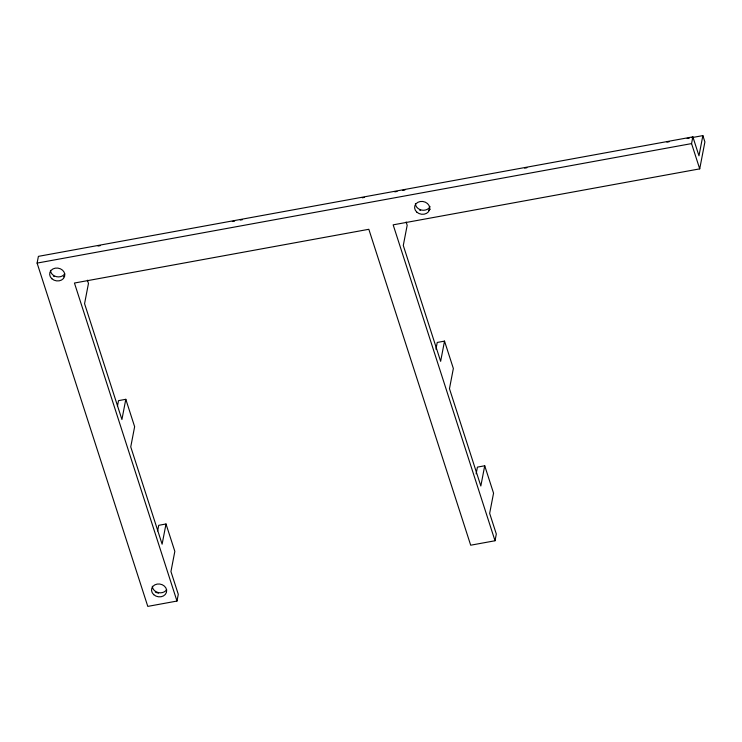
<?xml version="1.0" encoding="UTF-8"?>
<svg xmlns="http://www.w3.org/2000/svg" width="742" height="742" viewBox="0 0 742 742"><rect width="100%" height="100%" fill="white"/><g stroke="black" fill="none" stroke-linecap="round" stroke-linejoin="round"><path stroke-width="1.11" d="M157.629 530.929L158.705 525.317L166.004 523.982L174.834 551.362L170.948 571.563L178.284 594.323L176.986 601.057L147.788 606.39L37.1 263.095L38.398 256.361L692.861 136.862L698.973 155.811L702.859 135.61L691.637 137.66M117.431 406.254L118.507 400.643L125.806 399.307L134.636 426.687L130.75 446.897L162.118 544.183L166.004 523.982M125.806 399.307L121.92 419.518L84.569 303.682L88.456 283.472L87.398 280.188M435.934 349.185L437.224 342.452L444.523 341.116L453.353 368.496L449.466 388.706L480.835 485.991L484.721 465.781L477.421 467.117L476.123 473.85M444.523 341.116L440.637 361.326L403.286 245.481L407.173 225.28L406.115 221.997M176.986 601.057L74.441 283.036L368.83 229.287L470.688 545.203L495.025 540.76L496.315 534.027L489.655 513.371L493.551 493.161L484.721 465.781M495.025 540.76L393.158 224.845L699.715 168.87L691.563 143.596L692.861 136.862M699.715 168.87L704.9 141.926L702.859 135.61M98.037 246.047L100.272 245.639M232.348 221.524L234.611 221.107M240.26 220.077L242.513 219.66M362.254 197.799L364.498 197.391M394.818 191.853L397.063 191.445M402.674 190.416L404.919 190.008M524.65 168.146L526.913 167.738M666.928 142.167L669.173 141.759M687.138 138.476L689.392 138.068M37.1 263.095L691.563 143.596M158.593 593.127A11.427 9.618 10.9 0 1 155.31 592.051M166.644 589.621A7.615 6.409 10.9 0 1 158.306 592.589A7.615 6.409 10.9 0 1 152.295 586.273M430.258 209.244A11.427 9.618 10.9 0 1 428.431 210.088M420.528 210.301A11.427 9.618 10.9 0 1 419.434 209.94M430.035 206.499A7.615 6.409 10.9 0 1 421.762 210.116A7.615 6.409 10.9 0 1 415.381 203.716M64.443 276.339A11.427 9.618 10.9 0 1 63.487 276.729M54.491 276.571A11.427 9.618 10.9 0 1 53.443 276.126M64.786 273.705A7.615 6.409 10.9 0 1 56.448 276.673A7.615 6.409 10.9 0 1 50.437 270.348M51.875 278.76A7.615 6.409 10.9 0 0 64.554 276.562A7.615 6.409 10.9 0 0 55.26 268.159A7.615 6.409 10.9 0 0 51.875 278.76M153.733 594.676A7.615 6.409 10.9 0 0 166.412 592.478A7.615 6.409 10.9 0 0 157.128 584.084A7.615 6.409 10.9 0 0 153.733 594.676M416.818 212.129A7.615 6.409 10.9 0 0 429.488 209.921A7.615 6.409 10.9 0 0 420.204 201.527A7.615 6.409 10.9 0 0 416.818 212.129"/></g></svg>
